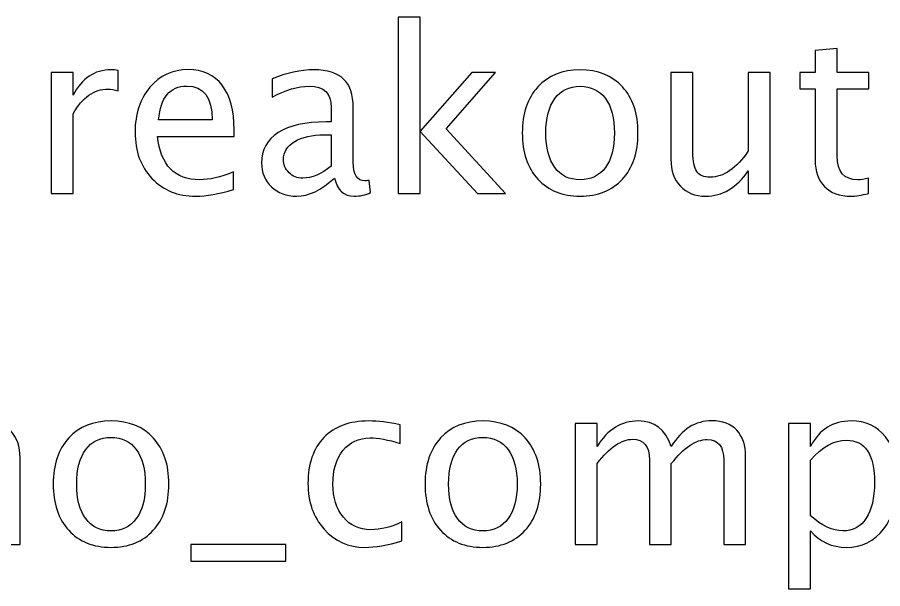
# Model space of a CAD drawing. Header units: centimetres. Extents: x -55 to 43, y -73 to 74.
# Drawn here: x 13.06 to 23.07, y 67.09 to 73.71 of the extents above; entities that cross this region are included whole.
import ezdxf

# ---------------------------------------------------------------- set-up
doc = ezdxf.new("R2010")
doc.units = ezdxf.units.CM
doc.header["$MEASUREMENT"] = 0
doc.layers.add('Layer 1', color=7, linetype='Continuous')

msp = doc.modelspace()

# ---------------------------------------------------------------- linework, layer by layer
at = {"layer": 'Layer 1'}
for points, knots in [([(17.46449, 71.67044), (17.46449, 71.67044), (17.46449, 73.71037), (17.46449, 73.71037), (17.46449, 73.71037), (17.46449, 73.71037), (17.71849, 73.71037), (17.71849, 73.71037), (17.71849, 73.71037), (17.71849, 73.71037), (17.71849, 72.39231), (17.71849, 72.39231), (17.71849, 72.39231), (17.71849, 72.39231), (18.3138, 73.07273), (18.3138, 73.07273), (18.3138, 73.07273), (18.3138, 73.07273), (18.58809, 73.07273), (18.58809, 73.07273), (18.58809, 73.07273), (18.58809, 73.07273), (18.01923, 72.41833), (18.01923, 72.41833), (18.01923, 72.41833), (18.01923, 72.41833), (18.70715, 71.67044), (18.70715, 71.67044), (18.70715, 71.67044), (18.70715, 71.67044), (18.37995, 71.67044), (18.37995, 71.67044), (18.37995, 71.67044), (18.37995, 71.67044), (17.71849, 72.38966), (17.71849, 72.38966), (17.71849, 72.38966), (17.71849, 72.38966), (17.71849, 71.67044), (17.71849, 71.67044), (17.71849, 71.67044), (17.71849, 71.67044), (17.46449, 71.67044), (17.46449, 71.67044)], [0, 0, 0, 0, 0.08333333, 0.08333333, 0.08333333, 0.08333333, 0.16666667, 0.16666667, 0.16666667, 0.16666667, 0.25, 0.25, 0.25, 0.25, 0.33333333, 0.33333333, 0.33333333, 0.33333333, 0.41666667, 0.41666667, 0.41666667, 0.41666667, 0.5, 0.5, 0.5, 0.5, 0.58333333, 0.58333333, 0.58333333, 0.58333333, 0.66666667, 0.66666667, 0.66666667, 0.66666667, 0.75, 0.75, 0.75, 0.75, 0.83333333, 0.83333333, 0.83333333, 0.83333333, 1, 1, 1, 1]), ([(22.90564, 71.67088), (22.82715, 71.64927), (22.7588, 71.63869), (22.70103, 71.63869), (22.70103, 71.63869), (22.57138, 71.63869), (22.4704, 71.67573), (22.39808, 71.74981), (22.39808, 71.74981), (22.32532, 71.8239), (22.28916, 71.92664), (22.28916, 72.0585), (22.28916, 72.0585), (22.28916, 72.0585), (22.28916, 72.88223), (22.28916, 72.88223), (22.28916, 72.88223), (22.28916, 72.88223), (22.11366, 72.88223), (22.11366, 72.88223), (22.11366, 72.88223), (22.11366, 72.88223), (22.11366, 73.07273), (22.11366, 73.07273), (22.11366, 73.07273), (22.11366, 73.07273), (22.28916, 73.07273), (22.28916, 73.07273), (22.28916, 73.07273), (22.28916, 73.07273), (22.28916, 73.32629), (22.28916, 73.32629), (22.28916, 73.32629), (22.28916, 73.32629), (22.54316, 73.35054), (22.54316, 73.35054), (22.54316, 73.35054), (22.54316, 73.35054), (22.54316, 73.07273), (22.54316, 73.07273), (22.54316, 73.07273), (22.54316, 73.07273), (22.91093, 73.07273), (22.91093, 73.07273), (22.91093, 73.07273), (22.91093, 73.07273), (22.91093, 72.88223), (22.91093, 72.88223), (22.91093, 72.88223), (22.91093, 72.88223), (22.54316, 72.88223), (22.54316, 72.88223), (22.54316, 72.88223), (22.54316, 72.88223), (22.54316, 72.10436), (22.54316, 72.10436), (22.54316, 72.10436), (22.54316, 71.92091), (22.62298, 71.82919), (22.78217, 71.82919), (22.78217, 71.82919), (22.81612, 71.82919), (22.85713, 71.83492), (22.90564, 71.84595), (22.90564, 71.84595), (22.90564, 71.84595), (22.90564, 71.67088), (22.90564, 71.67088)], [0, 0, 0, 0, 0.05555556, 0.05555556, 0.05555556, 0.05555556, 0.11111111, 0.11111111, 0.11111111, 0.11111111, 0.16666667, 0.16666667, 0.16666667, 0.16666667, 0.22222222, 0.22222222, 0.22222222, 0.22222222, 0.27777778, 0.27777778, 0.27777778, 0.27777778, 0.33333333, 0.33333333, 0.33333333, 0.33333333, 0.38888889, 0.38888889, 0.38888889, 0.38888889, 0.44444444, 0.44444444, 0.44444444, 0.44444444, 0.5, 0.5, 0.5, 0.5, 0.55555556, 0.55555556, 0.55555556, 0.55555556, 0.61111111, 0.61111111, 0.61111111, 0.61111111, 0.66666667, 0.66666667, 0.66666667, 0.66666667, 0.72222222, 0.72222222, 0.72222222, 0.72222222, 0.77777778, 0.77777778, 0.77777778, 0.77777778, 0.83333333, 0.83333333, 0.83333333, 0.83333333, 0.88888889, 0.88888889, 0.88888889, 0.88888889, 1, 1, 1, 1]), ([(13.44679, 71.67044), (13.44679, 71.67044), (13.44679, 73.07273), (13.44679, 73.07273), (13.44679, 73.07273), (13.44679, 73.07273), (13.70079, 73.07273), (13.70079, 73.07273), (13.70079, 73.07273), (13.70079, 73.07273), (13.70079, 72.80771), (13.70079, 72.80771), (13.70079, 72.80771), (13.80177, 73.00394), (13.94817, 73.10183), (14.14044, 73.10183), (14.14044, 73.10183), (14.16646, 73.10183), (14.1938, 73.09963), (14.22202, 73.09522), (14.22202, 73.09522), (14.22202, 73.09522), (14.22202, 72.85754), (14.22202, 72.85754), (14.22202, 72.85754), (14.17792, 72.87209), (14.13912, 72.87958), (14.1056, 72.87958), (14.1056, 72.87958), (13.94421, 72.87958), (13.80927, 72.78433), (13.70079, 72.59339), (13.70079, 72.59339), (13.70079, 72.59339), (13.70079, 71.67044), (13.70079, 71.67044), (13.70079, 71.67044), (13.70079, 71.67044), (13.44679, 71.67044), (13.44679, 71.67044)], [0, 0, 0, 0, 0.09090909, 0.09090909, 0.09090909, 0.09090909, 0.18181818, 0.18181818, 0.18181818, 0.18181818, 0.27272727, 0.27272727, 0.27272727, 0.27272727, 0.36363636, 0.36363636, 0.36363636, 0.36363636, 0.45454545, 0.45454545, 0.45454545, 0.45454545, 0.54545455, 0.54545455, 0.54545455, 0.54545455, 0.63636364, 0.63636364, 0.63636364, 0.63636364, 0.72727273, 0.72727273, 0.72727273, 0.72727273, 0.81818182, 0.81818182, 0.81818182, 0.81818182, 1, 1, 1, 1]), ([(15.55861, 71.71542), (15.38795, 71.66427), (15.24199, 71.63869), (15.12028, 71.63869), (15.12028, 71.63869), (14.91258, 71.63869), (14.74369, 71.70748), (14.61361, 71.84462), (14.61361, 71.84462), (14.48352, 71.98177), (14.41825, 72.15948), (14.41825, 72.3782), (14.41825, 72.3782), (14.41825, 72.59031), (14.47558, 72.76449), (14.59067, 72.90075), (14.59067, 72.90075), (14.70577, 73.03657), (14.85305, 73.10448), (15.03253, 73.10448), (15.03253, 73.10448), (15.2023, 73.10448), (15.33371, 73.04407), (15.42632, 72.92324), (15.42632, 72.92324), (15.51892, 72.80241), (15.56522, 72.63132), (15.56522, 72.40951), (15.56522, 72.40951), (15.56522, 72.40951), (15.5639, 72.3319), (15.5639, 72.3319), (15.5639, 72.3319), (15.5639, 72.3319), (14.67755, 72.3319), (14.67755, 72.3319), (14.67755, 72.3319), (14.71459, 71.99676), (14.87819, 71.82919), (15.16791, 71.82919), (15.16791, 71.82919), (15.27418, 71.82919), (15.40427, 71.85918), (15.55861, 71.91915), (15.55861, 71.91915), (15.55861, 71.91915), (15.55861, 71.71542), (15.55861, 71.71542)], [0, 0, 0, 0, 0.07692308, 0.07692308, 0.07692308, 0.07692308, 0.15384615, 0.15384615, 0.15384615, 0.15384615, 0.23076923, 0.23076923, 0.23076923, 0.23076923, 0.30769231, 0.30769231, 0.30769231, 0.30769231, 0.38461538, 0.38461538, 0.38461538, 0.38461538, 0.46153846, 0.46153846, 0.46153846, 0.46153846, 0.53846154, 0.53846154, 0.53846154, 0.53846154, 0.61538462, 0.61538462, 0.61538462, 0.61538462, 0.69230769, 0.69230769, 0.69230769, 0.69230769, 0.76923077, 0.76923077, 0.76923077, 0.76923077, 0.84615385, 0.84615385, 0.84615385, 0.84615385, 1, 1, 1, 1]), ([(16.7263, 71.84903), (16.57373, 71.7088), (16.42688, 71.63869), (16.28577, 71.63869), (16.28577, 71.63869), (16.1698, 71.63869), (16.07322, 71.67485), (15.99694, 71.74761), (15.99694, 71.74761), (15.92021, 71.82037), (15.88184, 71.91209), (15.88184, 72.02278), (15.88184, 72.02278), (15.88184, 72.17579), (15.94622, 72.29353), (16.07499, 72.37555), (16.07499, 72.37555), (16.20375, 72.45757), (16.38852, 72.49858), (16.62929, 72.49858), (16.62929, 72.49858), (16.62929, 72.49858), (16.68882, 72.49858), (16.68882, 72.49858), (16.68882, 72.49858), (16.68882, 72.49858), (16.68882, 72.66748), (16.68882, 72.66748), (16.68882, 72.66748), (16.68882, 72.8302), (16.60415, 72.91133), (16.43438, 72.91133), (16.43438, 72.91133), (16.30297, 72.91133), (16.15921, 72.86988), (16.00355, 72.78698), (16.00355, 72.78698), (16.00355, 72.78698), (16.00355, 72.996), (16.00355, 72.996), (16.00355, 72.996), (16.17465, 73.06656), (16.33604, 73.10183), (16.4873, 73.10183), (16.4873, 73.10183), (16.64296, 73.10183), (16.75805, 73.06656), (16.83169, 72.99556), (16.83169, 72.99556), (16.90578, 72.92456), (16.94282, 72.8152), (16.94282, 72.66748), (16.94282, 72.66748), (16.94282, 72.66748), (16.94282, 72.0338), (16.94282, 72.0338), (16.94282, 72.0338), (16.94282, 71.88872), (16.98736, 71.81596), (17.07687, 71.81596), (17.07687, 71.81596), (17.0879, 71.81596), (17.10421, 71.81772), (17.12582, 71.82125), (17.12582, 71.82125), (17.12582, 71.82125), (17.1439, 71.68014), (17.1439, 71.68014), (17.1439, 71.68014), (17.08614, 71.65236), (17.02264, 71.63869), (16.95296, 71.63869), (16.95296, 71.63869), (16.83434, 71.63869), (16.75893, 71.7088), (16.7263, 71.84903)], [0, 0, 0, 0, 0.05, 0.05, 0.05, 0.05, 0.1, 0.1, 0.1, 0.1, 0.15, 0.15, 0.15, 0.15, 0.2, 0.2, 0.2, 0.2, 0.25, 0.25, 0.25, 0.25, 0.3, 0.3, 0.3, 0.3, 0.35, 0.35, 0.35, 0.35, 0.4, 0.4, 0.4, 0.4, 0.45, 0.45, 0.45, 0.45, 0.5, 0.5, 0.5, 0.5, 0.55, 0.55, 0.55, 0.55, 0.6, 0.6, 0.6, 0.6, 0.65, 0.65, 0.65, 0.65, 0.7, 0.7, 0.7, 0.7, 0.75, 0.75, 0.75, 0.75, 0.8, 0.8, 0.8, 0.8, 0.85, 0.85, 0.85, 0.85, 0.9, 0.9, 0.9, 0.9, 1, 1, 1, 1]), ([(19.56925, 71.63869), (19.36332, 71.63869), (19.20016, 71.70439), (19.08021, 71.8358), (19.08021, 71.8358), (18.95983, 71.96721), (18.89985, 72.14581), (18.89985, 72.37114), (18.89985, 72.37114), (18.89985, 72.59604), (18.95983, 72.77419), (19.08021, 72.90516), (19.08021, 72.90516), (19.20016, 73.03613), (19.36332, 73.10183), (19.56925, 73.10183), (19.56925, 73.10183), (19.77518, 73.10183), (19.93834, 73.03613), (20.05829, 72.90516), (20.05829, 72.90516), (20.17867, 72.77419), (20.23864, 72.59604), (20.23864, 72.37114), (20.23864, 72.37114), (20.23864, 72.14581), (20.17867, 71.96721), (20.05829, 71.8358), (20.05829, 71.8358), (19.93834, 71.70439), (19.77518, 71.63869), (19.56925, 71.63869)], [0, 0, 0, 0, 0.11111111, 0.11111111, 0.11111111, 0.11111111, 0.22222222, 0.22222222, 0.22222222, 0.22222222, 0.33333333, 0.33333333, 0.33333333, 0.33333333, 0.44444444, 0.44444444, 0.44444444, 0.44444444, 0.55555556, 0.55555556, 0.55555556, 0.55555556, 0.66666667, 0.66666667, 0.66666667, 0.66666667, 0.77777778, 0.77777778, 0.77777778, 0.77777778, 1, 1, 1, 1]), ([(21.51482, 71.67044), (21.51482, 71.67044), (21.51482, 71.93414), (21.51482, 71.93414), (21.51482, 71.93414), (21.37944, 71.73703), (21.21495, 71.63869), (21.02181, 71.63869), (21.02181, 71.63869), (20.89922, 71.63869), (20.80176, 71.67705), (20.72944, 71.75422), (20.72944, 71.75422), (20.65668, 71.83139), (20.62052, 71.93502), (20.62052, 72.06599), (20.62052, 72.06599), (20.62052, 72.06599), (20.62052, 73.07273), (20.62052, 73.07273), (20.62052, 73.07273), (20.62052, 73.07273), (20.87452, 73.07273), (20.87452, 73.07273), (20.87452, 73.07273), (20.87452, 73.07273), (20.87452, 72.14889), (20.87452, 72.14889), (20.87452, 72.14889), (20.87452, 72.0435), (20.88996, 71.96898), (20.92039, 71.92488), (20.92039, 71.92488), (20.95125, 71.88034), (21.00241, 71.85829), (21.07428, 71.85829), (21.07428, 71.85829), (21.22951, 71.85829), (21.37679, 71.96016), (21.51482, 72.16433), (21.51482, 72.16433), (21.51482, 72.16433), (21.51482, 73.07273), (21.51482, 73.07273), (21.51482, 73.07273), (21.51482, 73.07273), (21.76881, 73.07273), (21.76881, 73.07273), (21.76881, 73.07273), (21.76881, 73.07273), (21.76881, 71.67044), (21.76881, 71.67044), (21.76881, 71.67044), (21.76881, 71.67044), (21.51482, 71.67044), (21.51482, 71.67044)], [0, 0, 0, 0, 0.06666667, 0.06666667, 0.06666667, 0.06666667, 0.13333333, 0.13333333, 0.13333333, 0.13333333, 0.2, 0.2, 0.2, 0.2, 0.26666667, 0.26666667, 0.26666667, 0.26666667, 0.33333333, 0.33333333, 0.33333333, 0.33333333, 0.4, 0.4, 0.4, 0.4, 0.46666667, 0.46666667, 0.46666667, 0.46666667, 0.53333333, 0.53333333, 0.53333333, 0.53333333, 0.6, 0.6, 0.6, 0.6, 0.66666667, 0.66666667, 0.66666667, 0.66666667, 0.73333333, 0.73333333, 0.73333333, 0.73333333, 0.8, 0.8, 0.8, 0.8, 0.86666667, 0.86666667, 0.86666667, 0.86666667, 1, 1, 1, 1]), ([(14.69078, 72.5224), (14.69078, 72.5224), (15.3099, 72.5224), (15.3099, 72.5224), (15.3099, 72.5224), (15.3099, 72.78345), (15.21244, 72.91398), (15.01798, 72.91398), (15.01798, 72.91398), (14.82218, 72.91398), (14.71326, 72.78345), (14.69078, 72.5224)], [0, 0, 0, 0, 0.25, 0.25, 0.25, 0.25, 0.5, 0.5, 0.5, 0.5, 1, 1, 1, 1]), ([(19.56881, 71.82919), (19.69449, 71.82919), (19.79238, 71.87637), (19.86205, 71.97118), (19.86205, 71.97118), (19.93129, 72.06555), (19.96612, 72.19917), (19.96612, 72.37114), (19.96612, 72.37114), (19.96612, 72.54268), (19.93129, 72.67586), (19.86205, 72.77022), (19.86205, 72.77022), (19.79238, 72.86415), (19.69449, 72.91133), (19.56881, 72.91133), (19.56881, 72.91133), (19.44269, 72.91133), (19.3448, 72.86415), (19.276, 72.77022), (19.276, 72.77022), (19.20677, 72.67586), (19.17238, 72.54268), (19.17238, 72.37114), (19.17238, 72.37114), (19.17238, 72.19917), (19.20677, 72.06555), (19.276, 71.97118), (19.276, 71.97118), (19.3448, 71.87637), (19.44269, 71.82919), (19.56881, 71.82919)], [0, 0, 0, 0, 0.11111111, 0.11111111, 0.11111111, 0.11111111, 0.22222222, 0.22222222, 0.22222222, 0.22222222, 0.33333333, 0.33333333, 0.33333333, 0.33333333, 0.44444444, 0.44444444, 0.44444444, 0.44444444, 0.55555556, 0.55555556, 0.55555556, 0.55555556, 0.66666667, 0.66666667, 0.66666667, 0.66666667, 0.77777778, 0.77777778, 0.77777778, 0.77777778, 1, 1, 1, 1]), ([(16.68882, 71.9875), (16.68882, 71.9875), (16.68882, 72.34777), (16.68882, 72.34777), (16.68882, 72.34777), (16.68882, 72.34777), (16.60724, 72.35042), (16.60724, 72.35042), (16.60724, 72.35042), (16.46613, 72.35042), (16.35236, 72.3244), (16.26549, 72.27237), (16.26549, 72.27237), (16.17906, 72.21989), (16.13584, 72.15066), (16.13584, 72.06423), (16.13584, 72.06423), (16.13584, 72.00381), (16.15745, 71.95266), (16.20022, 71.91077), (16.20022, 71.91077), (16.24344, 71.86888), (16.29591, 71.84771), (16.35809, 71.84771), (16.35809, 71.84771), (16.46392, 71.84771), (16.57417, 71.89445), (16.68882, 71.9875)], [0, 0, 0, 0, 0.125, 0.125, 0.125, 0.125, 0.25, 0.25, 0.25, 0.25, 0.375, 0.375, 0.375, 0.375, 0.5, 0.5, 0.5, 0.5, 0.625, 0.625, 0.625, 0.625, 0.75, 0.75, 0.75, 0.75, 1, 1, 1, 1]), ([(11.93957, 67.60468), (11.93957, 67.60468), (11.93957, 69.00697), (11.93957, 69.00697), (11.93957, 69.00697), (11.93957, 69.00697), (12.19357, 69.00697), (12.19357, 69.00697), (12.19357, 69.00697), (12.19357, 69.00697), (12.19357, 68.74195), (12.19357, 68.74195), (12.19357, 68.74195), (12.32807, 68.93818), (12.49299, 69.03607), (12.6879, 69.03607), (12.6879, 69.03607), (12.81049, 69.03607), (12.90794, 68.99771), (12.97982, 68.92054), (12.97982, 68.92054), (13.0517, 68.84381), (13.08786, 68.74018), (13.08786, 68.61054), (13.08786, 68.61054), (13.08786, 68.61054), (13.08786, 67.60468), (13.08786, 67.60468), (13.08786, 67.60468), (13.08786, 67.60468), (12.83386, 67.60468), (12.83386, 67.60468), (12.83386, 67.60468), (12.83386, 67.60468), (12.83386, 68.52763), (12.83386, 68.52763), (12.83386, 68.52763), (12.83386, 68.6317), (12.81843, 68.70579), (12.788, 68.74988), (12.788, 68.74988), (12.75713, 68.79442), (12.70642, 68.81647), (12.63542, 68.81647), (12.63542, 68.81647), (12.47932, 68.81647), (12.33203, 68.71461), (12.19357, 68.51088), (12.19357, 68.51088), (12.19357, 68.51088), (12.19357, 67.60468), (12.19357, 67.60468), (12.19357, 67.60468), (12.19357, 67.60468), (11.93957, 67.60468), (11.93957, 67.60468)], [0, 0, 0, 0, 0.06666667, 0.06666667, 0.06666667, 0.06666667, 0.13333333, 0.13333333, 0.13333333, 0.13333333, 0.2, 0.2, 0.2, 0.2, 0.26666667, 0.26666667, 0.26666667, 0.26666667, 0.33333333, 0.33333333, 0.33333333, 0.33333333, 0.4, 0.4, 0.4, 0.4, 0.46666667, 0.46666667, 0.46666667, 0.46666667, 0.53333333, 0.53333333, 0.53333333, 0.53333333, 0.6, 0.6, 0.6, 0.6, 0.66666667, 0.66666667, 0.66666667, 0.66666667, 0.73333333, 0.73333333, 0.73333333, 0.73333333, 0.8, 0.8, 0.8, 0.8, 0.86666667, 0.86666667, 0.86666667, 0.86666667, 1, 1, 1, 1]), ([(14.14002, 67.57293), (13.93409, 67.57293), (13.77093, 67.63863), (13.65098, 67.77004), (13.65098, 67.77004), (13.5306, 67.90145), (13.47062, 68.08005), (13.47062, 68.30538), (13.47062, 68.30538), (13.47062, 68.53028), (13.5306, 68.70843), (13.65098, 68.8394), (13.65098, 68.8394), (13.77093, 68.97037), (13.93409, 69.03607), (14.14002, 69.03607), (14.14002, 69.03607), (14.34595, 69.03607), (14.50911, 68.97037), (14.62906, 68.8394), (14.62906, 68.8394), (14.74944, 68.70843), (14.80941, 68.53028), (14.80941, 68.30538), (14.80941, 68.30538), (14.80941, 68.08005), (14.74944, 67.90145), (14.62906, 67.77004), (14.62906, 67.77004), (14.50911, 67.63863), (14.34595, 67.57293), (14.14002, 67.57293)], [0, 0, 0, 0, 0.11111111, 0.11111111, 0.11111111, 0.11111111, 0.22222222, 0.22222222, 0.22222222, 0.22222222, 0.33333333, 0.33333333, 0.33333333, 0.33333333, 0.44444444, 0.44444444, 0.44444444, 0.44444444, 0.55555556, 0.55555556, 0.55555556, 0.55555556, 0.66666667, 0.66666667, 0.66666667, 0.66666667, 0.77777778, 0.77777778, 0.77777778, 0.77777778, 1, 1, 1, 1]), ([(17.50375, 67.64701), (17.33926, 67.59762), (17.19727, 67.57293), (17.07777, 67.57293), (17.07777, 67.57293), (16.88815, 67.57293), (16.73116, 67.64304), (16.60637, 67.78283), (16.60637, 67.78283), (16.48157, 67.92306), (16.41895, 68.09989), (16.41895, 68.31288), (16.41895, 68.31288), (16.41895, 68.54042), (16.48069, 68.71813), (16.60416, 68.84513), (16.60416, 68.84513), (16.72763, 68.97257), (16.90005, 69.03607), (17.12142, 69.03607), (17.12142, 69.03607), (17.23034, 69.03607), (17.35293, 69.02108), (17.48787, 68.99109), (17.48787, 68.99109), (17.48787, 68.99109), (17.48787, 68.77678), (17.48787, 68.77678), (17.48787, 68.77678), (17.34455, 68.81912), (17.2277, 68.84028), (17.13774, 68.84028), (17.13774, 68.84028), (17.00721, 68.84028), (16.9027, 68.79133), (16.82465, 68.69388), (16.82465, 68.69388), (16.7466, 68.59643), (16.70735, 68.46634), (16.70735, 68.30406), (16.70735, 68.30406), (16.70735, 68.14663), (16.74792, 68.01963), (16.82862, 67.92218), (16.82862, 67.92218), (16.90932, 67.82517), (17.01471, 67.77666), (17.14568, 67.77666), (17.14568, 67.77666), (17.26165, 67.77666), (17.38071, 67.80665), (17.50375, 67.86662), (17.50375, 67.86662), (17.50375, 67.86662), (17.50375, 67.64701), (17.50375, 67.64701)], [0, 0, 0, 0, 0.06666667, 0.06666667, 0.06666667, 0.06666667, 0.13333333, 0.13333333, 0.13333333, 0.13333333, 0.2, 0.2, 0.2, 0.2, 0.26666667, 0.26666667, 0.26666667, 0.26666667, 0.33333333, 0.33333333, 0.33333333, 0.33333333, 0.4, 0.4, 0.4, 0.4, 0.46666667, 0.46666667, 0.46666667, 0.46666667, 0.53333333, 0.53333333, 0.53333333, 0.53333333, 0.6, 0.6, 0.6, 0.6, 0.66666667, 0.66666667, 0.66666667, 0.66666667, 0.73333333, 0.73333333, 0.73333333, 0.73333333, 0.8, 0.8, 0.8, 0.8, 0.86666667, 0.86666667, 0.86666667, 0.86666667, 1, 1, 1, 1]), ([(18.44346, 67.57293), (18.23753, 67.57293), (18.07437, 67.63863), (17.95442, 67.77004), (17.95442, 67.77004), (17.83404, 67.90145), (17.77406, 68.08005), (17.77406, 68.30538), (17.77406, 68.30538), (17.77406, 68.53028), (17.83404, 68.70843), (17.95442, 68.8394), (17.95442, 68.8394), (18.07437, 68.97037), (18.23753, 69.03607), (18.44346, 69.03607), (18.44346, 69.03607), (18.64939, 69.03607), (18.81255, 68.97037), (18.9325, 68.8394), (18.9325, 68.8394), (19.05288, 68.70843), (19.11285, 68.53028), (19.11285, 68.30538), (19.11285, 68.30538), (19.11285, 68.08005), (19.05288, 67.90145), (18.9325, 67.77004), (18.9325, 67.77004), (18.81255, 67.63863), (18.64939, 67.57293), (18.44346, 67.57293)], [0, 0, 0, 0, 0.11111111, 0.11111111, 0.11111111, 0.11111111, 0.22222222, 0.22222222, 0.22222222, 0.22222222, 0.33333333, 0.33333333, 0.33333333, 0.33333333, 0.44444444, 0.44444444, 0.44444444, 0.44444444, 0.55555556, 0.55555556, 0.55555556, 0.55555556, 0.66666667, 0.66666667, 0.66666667, 0.66666667, 0.77777778, 0.77777778, 0.77777778, 0.77777778, 1, 1, 1, 1]), ([(19.51061, 67.60468), (19.51061, 67.60468), (19.51061, 69.00697), (19.51061, 69.00697), (19.51061, 69.00697), (19.51061, 69.00697), (19.76461, 69.00697), (19.76461, 69.00697), (19.76461, 69.00697), (19.76461, 69.00697), (19.76461, 68.74195), (19.76461, 68.74195), (19.76461, 68.74195), (19.88852, 68.93818), (20.04727, 69.03607), (20.24174, 69.03607), (20.24174, 69.03607), (20.42915, 69.03607), (20.55659, 68.93818), (20.6245, 68.74195), (20.6245, 68.74195), (20.74489, 68.93994), (20.90188, 69.03872), (21.09458, 69.03872), (21.09458, 69.03872), (21.21761, 69.03872), (21.3133, 69.00256), (21.38165, 68.9298), (21.38165, 68.9298), (21.45, 68.85704), (21.4844, 68.75518), (21.4844, 68.62421), (21.4844, 68.62421), (21.4844, 68.62421), (21.4844, 67.60468), (21.4844, 67.60468), (21.4844, 67.60468), (21.4844, 67.60468), (21.2304, 67.60468), (21.2304, 67.60468), (21.2304, 67.60468), (21.2304, 67.60468), (21.2304, 68.58231), (21.2304, 68.58231), (21.2304, 68.58231), (21.2304, 68.74195), (21.1669, 68.82176), (21.0399, 68.82176), (21.0399, 68.82176), (20.90805, 68.82176), (20.76958, 68.72872), (20.6245, 68.54219), (20.6245, 68.54219), (20.6245, 68.54219), (20.6245, 67.60468), (20.6245, 67.60468), (20.6245, 67.60468), (20.6245, 67.60468), (20.3705, 67.60468), (20.3705, 67.60468), (20.3705, 67.60468), (20.3705, 67.60468), (20.3705, 68.5832), (20.3705, 68.5832), (20.3705, 68.5832), (20.3705, 68.74415), (20.30612, 68.82441), (20.17692, 68.82441), (20.17692, 68.82441), (20.0486, 68.82441), (19.91101, 68.73092), (19.76461, 68.54351), (19.76461, 68.54351), (19.76461, 68.54351), (19.76461, 67.60468), (19.76461, 67.60468), (19.76461, 67.60468), (19.76461, 67.60468), (19.51061, 67.60468), (19.51061, 67.60468)], [0, 0, 0, 0, 0.04761905, 0.04761905, 0.04761905, 0.04761905, 0.0952381, 0.0952381, 0.0952381, 0.0952381, 0.14285714, 0.14285714, 0.14285714, 0.14285714, 0.19047619, 0.19047619, 0.19047619, 0.19047619, 0.23809524, 0.23809524, 0.23809524, 0.23809524, 0.28571429, 0.28571429, 0.28571429, 0.28571429, 0.33333333, 0.33333333, 0.33333333, 0.33333333, 0.38095238, 0.38095238, 0.38095238, 0.38095238, 0.42857143, 0.42857143, 0.42857143, 0.42857143, 0.47619048, 0.47619048, 0.47619048, 0.47619048, 0.52380952, 0.52380952, 0.52380952, 0.52380952, 0.57142857, 0.57142857, 0.57142857, 0.57142857, 0.61904762, 0.61904762, 0.61904762, 0.61904762, 0.66666667, 0.66666667, 0.66666667, 0.66666667, 0.71428571, 0.71428571, 0.71428571, 0.71428571, 0.76190476, 0.76190476, 0.76190476, 0.76190476, 0.80952381, 0.80952381, 0.80952381, 0.80952381, 0.85714286, 0.85714286, 0.85714286, 0.85714286, 0.9047619, 0.9047619, 0.9047619, 0.9047619, 1, 1, 1, 1]), ([(21.98093, 67.09403), (21.98093, 67.09403), (21.98093, 69.00697), (21.98093, 69.00697), (21.98093, 69.00697), (21.98093, 69.00697), (22.23493, 69.00697), (22.23493, 69.00697), (22.23493, 69.00697), (22.23493, 69.00697), (22.23493, 68.74195), (22.23493, 68.74195), (22.23493, 68.74195), (22.339, 68.93818), (22.49554, 69.03607), (22.70412, 69.03607), (22.70412, 69.03607), (22.87302, 69.03607), (23.00575, 68.97478), (23.10276, 68.85175), (23.10276, 68.85175), (23.19978, 68.72872), (23.24828, 68.56071), (23.24828, 68.34772), (23.24828, 68.34772), (23.24828, 68.11577), (23.19316, 67.92835), (23.08336, 67.78636), (23.08336, 67.78636), (22.97356, 67.64393), (22.82892, 67.57293), (22.64988, 67.57293), (22.64988, 67.57293), (22.48364, 67.57293), (22.34517, 67.63643), (22.23493, 67.76387), (22.23493, 67.76387), (22.23493, 67.76387), (22.23493, 67.09403), (22.23493, 67.09403), (22.23493, 67.09403), (22.23493, 67.09403), (21.98093, 67.09403), (21.98093, 67.09403)], [0, 0, 0, 0, 0.08333333, 0.08333333, 0.08333333, 0.08333333, 0.16666667, 0.16666667, 0.16666667, 0.16666667, 0.25, 0.25, 0.25, 0.25, 0.33333333, 0.33333333, 0.33333333, 0.33333333, 0.41666667, 0.41666667, 0.41666667, 0.41666667, 0.5, 0.5, 0.5, 0.5, 0.58333333, 0.58333333, 0.58333333, 0.58333333, 0.66666667, 0.66666667, 0.66666667, 0.66666667, 0.75, 0.75, 0.75, 0.75, 0.83333333, 0.83333333, 0.83333333, 0.83333333, 1, 1, 1, 1]), ([(14.13958, 67.76343), (14.26526, 67.76343), (14.36315, 67.81061), (14.43282, 67.90542), (14.43282, 67.90542), (14.50206, 67.99979), (14.53689, 68.13341), (14.53689, 68.30538), (14.53689, 68.30538), (14.53689, 68.47692), (14.50206, 68.6101), (14.43282, 68.70446), (14.43282, 68.70446), (14.36315, 68.79839), (14.26526, 68.84557), (14.13958, 68.84557), (14.13958, 68.84557), (14.01346, 68.84557), (13.91557, 68.79839), (13.84677, 68.70446), (13.84677, 68.70446), (13.77754, 68.6101), (13.74315, 68.47692), (13.74315, 68.30538), (13.74315, 68.30538), (13.74315, 68.13341), (13.77754, 67.99979), (13.84677, 67.90542), (13.84677, 67.90542), (13.91557, 67.81061), (14.01346, 67.76343), (14.13958, 67.76343)], [0, 0, 0, 0, 0.11111111, 0.11111111, 0.11111111, 0.11111111, 0.22222222, 0.22222222, 0.22222222, 0.22222222, 0.33333333, 0.33333333, 0.33333333, 0.33333333, 0.44444444, 0.44444444, 0.44444444, 0.44444444, 0.55555556, 0.55555556, 0.55555556, 0.55555556, 0.66666667, 0.66666667, 0.66666667, 0.66666667, 0.77777778, 0.77777778, 0.77777778, 0.77777778, 1, 1, 1, 1]), ([(18.44302, 67.76343), (18.5687, 67.76343), (18.66659, 67.81061), (18.73626, 67.90542), (18.73626, 67.90542), (18.8055, 67.99979), (18.84033, 68.13341), (18.84033, 68.30538), (18.84033, 68.30538), (18.84033, 68.47692), (18.8055, 68.6101), (18.73626, 68.70446), (18.73626, 68.70446), (18.66659, 68.79839), (18.5687, 68.84557), (18.44302, 68.84557), (18.44302, 68.84557), (18.3169, 68.84557), (18.21901, 68.79839), (18.15021, 68.70446), (18.15021, 68.70446), (18.08098, 68.6101), (18.04659, 68.47692), (18.04659, 68.30538), (18.04659, 68.30538), (18.04659, 68.13341), (18.08098, 67.99979), (18.15021, 67.90542), (18.15021, 67.90542), (18.21901, 67.81061), (18.3169, 67.76343), (18.44302, 67.76343)], [0, 0, 0, 0, 0.11111111, 0.11111111, 0.11111111, 0.11111111, 0.22222222, 0.22222222, 0.22222222, 0.22222222, 0.33333333, 0.33333333, 0.33333333, 0.33333333, 0.44444444, 0.44444444, 0.44444444, 0.44444444, 0.55555556, 0.55555556, 0.55555556, 0.55555556, 0.66666667, 0.66666667, 0.66666667, 0.66666667, 0.77777778, 0.77777778, 0.77777778, 0.77777778, 1, 1, 1, 1]), ([(22.23493, 67.93894), (22.3659, 67.82208), (22.49069, 67.76343), (22.60931, 67.76343), (22.60931, 67.76343), (22.72617, 67.76343), (22.81657, 67.81238), (22.88007, 67.90983), (22.88007, 67.90983), (22.94401, 68.00729), (22.97576, 68.14443), (22.97576, 68.3217), (22.97576, 68.3217), (22.97576, 68.64978), (22.86728, 68.81382), (22.65032, 68.81382), (22.65032, 68.81382), (22.50833, 68.81382), (22.36987, 68.7371), (22.23493, 68.5832), (22.23493, 68.5832), (22.23493, 68.5832), (22.23493, 67.93894), (22.23493, 67.93894)], [0, 0, 0, 0, 0.14285714, 0.14285714, 0.14285714, 0.14285714, 0.28571429, 0.28571429, 0.28571429, 0.28571429, 0.42857143, 0.42857143, 0.42857143, 0.42857143, 0.57142857, 0.57142857, 0.57142857, 0.57142857, 0.71428571, 0.71428571, 0.71428571, 0.71428571, 1, 1, 1, 1]), ([(15.06429, 67.41418), (15.06429, 67.41418), (15.06429, 67.60468), (15.06429, 67.60468), (15.06429, 67.60468), (15.06429, 67.60468), (16.16496, 67.60468), (16.16496, 67.60468), (16.16496, 67.60468), (16.16496, 67.60468), (16.16496, 67.41418), (16.16496, 67.41418), (16.16496, 67.41418), (16.16496, 67.41418), (15.06429, 67.41418), (15.06429, 67.41418)], [0, 0, 0, 0, 0.2, 0.2, 0.2, 0.2, 0.4, 0.4, 0.4, 0.4, 0.6, 0.6, 0.6, 0.6, 1, 1, 1, 1])]:
    msp.add_open_spline(points, degree=3, knots=knots, dxfattribs=at)

doc.saveas('drawing.dxf')
